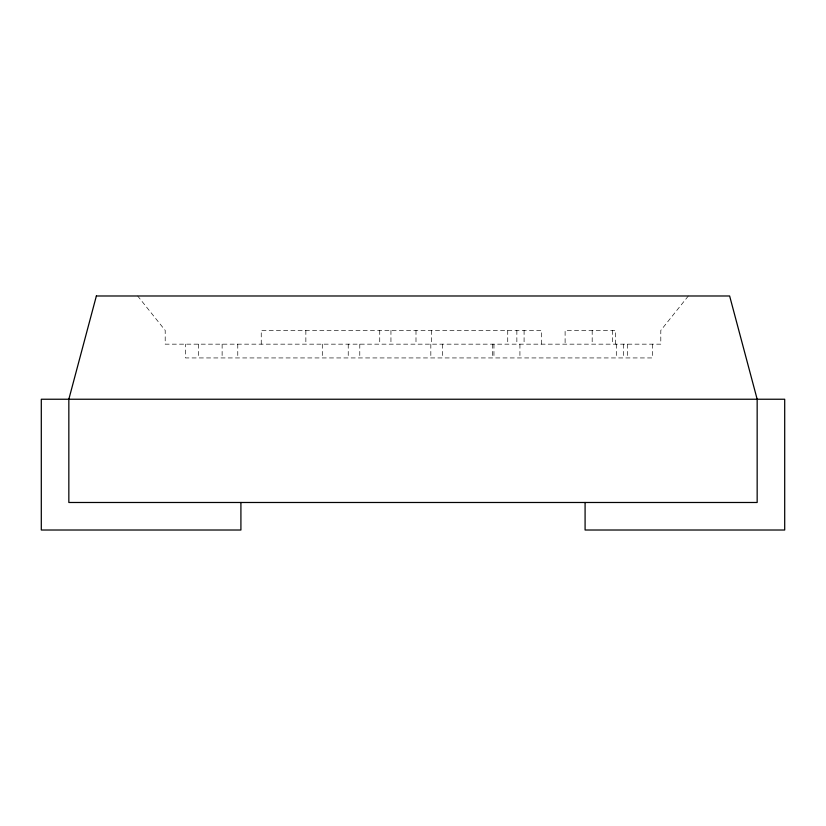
<?xml version="1.0" encoding="UTF-8"?>
<svg xmlns="http://www.w3.org/2000/svg" width="826" height="826" viewBox="0 0 826 826"><rect width="100%" height="100%" fill="white"/><g stroke="black" fill="none" stroke-linecap="round" stroke-linejoin="round"><path stroke-width="0.62" stroke-dasharray="4.13 3.1" d="M688.337 295.987L660.8 330.4L660.8 344.163L165.2 344.163L165.2 330.4L137.663 295.987M652.354 344.163L652.354 357.937L185.551 357.937L185.551 344.163M627.605 344.163L627.605 357.937M623.558 344.163L623.558 357.937M616.299 344.163L616.299 357.937M615.463 344.163L615.463 330.4L565.108 330.4L565.108 344.163M612.572 330.4L612.572 344.163M592.18 330.4L592.18 344.163M541.484 344.163L541.484 330.4L261.243 330.4L261.243 344.163M524.087 330.4L524.087 344.163M519.926 344.163L519.926 357.937M516.859 330.4L516.859 344.163M507.732 330.4L507.732 344.163M493.948 344.163L493.948 357.937M492.399 344.163L492.399 357.937M442.385 344.163L442.385 357.937M431.306 330.4L431.306 344.163M430.831 344.163L430.831 357.937M415.994 330.4L415.994 344.163M390.946 330.4L390.946 344.163M379.733 330.4L379.733 344.163M359.785 344.163L359.785 357.937M348.231 344.163L348.231 357.937M322.295 344.163L322.295 357.937M305.857 330.4L305.857 344.163M237.774 344.163L237.774 357.937M222.122 344.163L222.122 357.937M198.395 344.163L198.395 357.937"/><path stroke-width="1.24" d="M585.087 502.487L585.087 530.013L784.7 530.013L784.7 399.237L41.3 399.237L41.3 530.013L240.913 530.013L240.913 502.487M96.363 295.987L68.837 399.237L68.837 502.487L757.163 502.487L757.163 399.237L729.637 295.987L96.363 295.987"/></g></svg>
